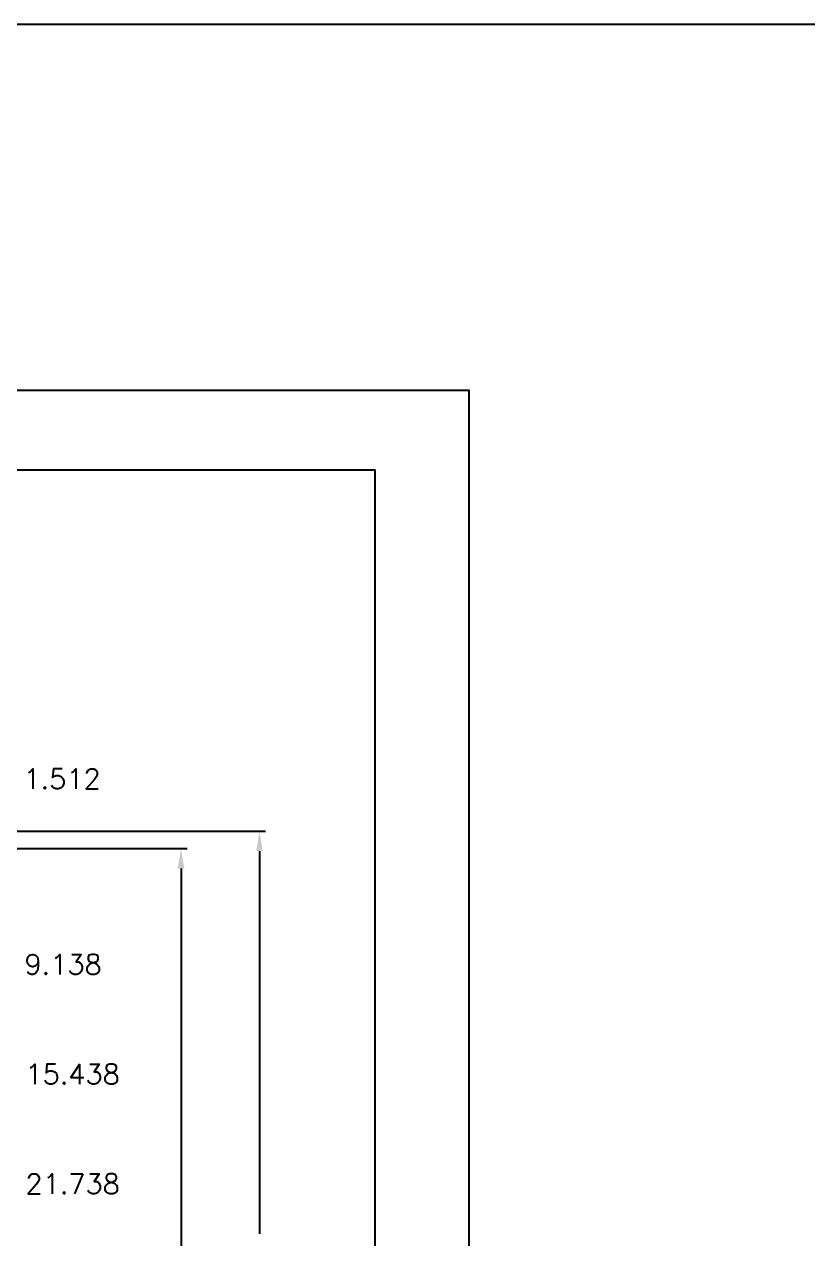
# Model space of a CAD drawing. Header units: inches. Extents: x 5 to 403, y 5 to 265.
# Drawn here: x 159.3 to 204.3, y 195.5 to 265.3 of the extents above; entities that cross this region are included whole.
import ezdxf

# ---------------------------------------------------------------- set-up
doc = ezdxf.new("R2010")
doc.units = ezdxf.units.IN
doc.header["$MEASUREMENT"] = 0
doc.layers.add('DIM(尺寸标注）', color=4, linetype='Continuous')
doc.styles.add('SIMPLEX', font='SIMPLEX')

msp = doc.modelspace()

# ---------------------------------------------------------------- linework, layer by layer
at = {"ltscale": 0.05, "elevation": 0.24017}
msp.add_lwpolyline([(5.27766, 265.2686), (403.30716, 265.2686), (403.30716, 5.38879), (5.27766, 5.38879)], close=True, dxfattribs=at)
at = {"elevation": 0.17691}
for points in [[(22.8815, 244.25775), (184.84522, 244.25775), (184.84522, 19.34948), (22.8815, 19.34948)], [(42.23736, 239.69797), (179.45302, 239.69797), (179.45302, 23.88191), (42.23736, 23.88191)]]:
    msp.add_lwpolyline(points, close=True, dxfattribs=at)
at = {"layer": 'DIM(尺寸标注）'}
for p, q in [((149.83232, 218.94804, 0.1444), (173.16897, 218.94804, 0.1444)), ((149.83232, 217.94804, 0.1444), (168.66364, 217.94804, 0.1444)), ((172.82397, 217.79804, 0.1444), (172.82397, 195.83351, 0.1444)), ((168.31864, 216.79804, 0.1444), (168.31864, 192.17589, 0.1444))]:
    msp.add_line(p, q, dxfattribs=at)
for points in [[(172.63231, 217.79804, 0.1444), (173.01564, 217.79804, 0.1444), (172.82397, 218.94804, 0.1444)], [(168.12697, 216.79804, 0.1444), (168.5103, 216.79804, 0.1444), (168.31864, 217.94804, 0.1444)]]:
    msp.add_solid(points, dxfattribs=at)

# ---------------------------------------------------------------- texts
at = {"layer": 'DIM(尺寸标注）', "char_height": 1.15, "attachment_point": 5, "style": 'SIMPLEX'}
for s, insert in [('\\A1;1.512', (161.48779, 221.94804, 0.1444)), ('\\A1;9.138', (161.55232, 211.29804, 0.1444)), ('\\A1;15.438', (162.09994, 204.99804, 0.1444)), ('\\A1;21.738', (162.09994, 198.69804, 0.1444))]:
    msp.add_mtext(s, dxfattribs=dict(at, insert=insert))

doc.saveas('drawing.dxf')
